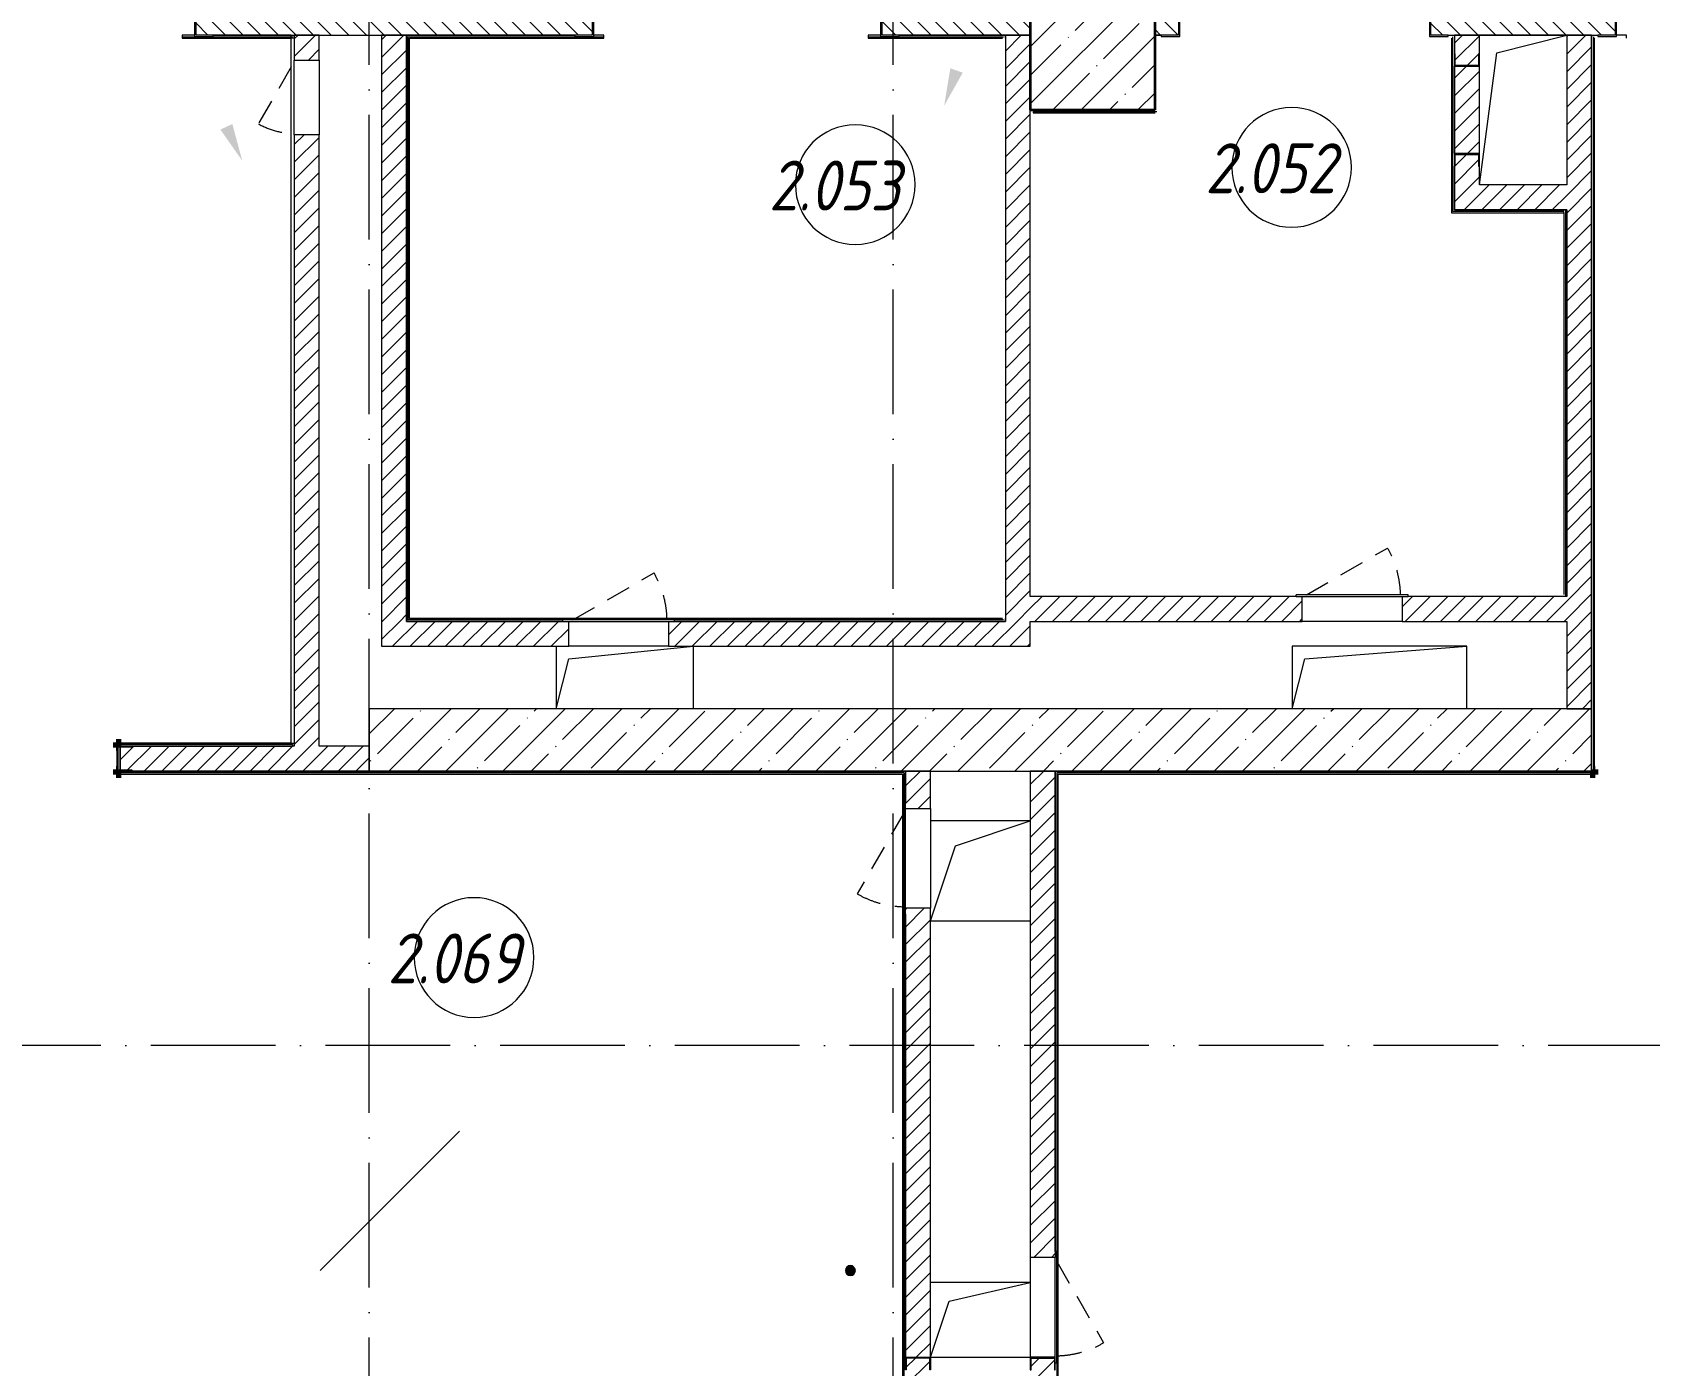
# Model space of a CAD drawing. Header units: millimetres. Extents: x -213536 to 1564669, y -45299 to 942238.
# Drawn here: x 214996 to 221478, y 215182 to 220526 of the extents above; entities that cross this region are included whole.
import ezdxf

# ---------------------------------------------------------------- set-up
doc = ezdxf.new("R2010")
doc.units = ezdxf.units.MM
doc.linetypes.add('200_ШТРИХ_ш1п0_6_', pattern=[160, 100, -60])
doc.linetypes.add('50_200_ШТРИХ_1Т_ш5_п1_п1_', pattern=[700, 500, -100, 0, -100])
for name, color, linetype, lineweight in [('0-1', 7, 'Continuous', 5), ('0-2', 7, 'Continuous', 9), ('Линии-2', 7, 'Continuous', 5), ('Марки помещений', 7, 'Continuous', 9), ('Несущие колонны', 7, 'Continuous', 9), ('Несущие колонны-1', 7, 'Continuous', 35), ('Обобщенные модели', 7, 'Continuous', 9), ('Общие ребра', 7, 'Continuous', 9), ('Окна', 7, 'Continuous', 9), ('Оси-2', 7, '50_200_ШТРИХ_1Т_ш5_п1_п1_', 9), ('Открывание в плане-2', 7, '200_ШТРИХ_ш1п0_6_', 9), ('Стены', 7, 'Continuous', 9), ('Стены-1', 7, 'Continuous', 13), ('Текстовые примечания', 7, 'Continuous', 9), ('Штриховка разреза-1', 7, 'Continuous', 9)]:
    doc.layers.add(name, color=color, linetype=linetype, lineweight=lineweight)
doc.layers.add('Обобщенные модели-2', color=3, linetype='Continuous', lineweight=90, true_color=0x00ff00)
doc.layers.add('Элементы узлов-1', color=7, linetype='Continuous', lineweight=9, true_color=0x3b3b3b)
doc.layers.get('0-2').off()
doc.styles.add('ISOCPEUR_I_2', font='isocpeui.ttf', dxfattribs={"width": 0.85, "height": 2.3})
pattern_1 = [(135, (0, 0), (-35.35534, -35.35534), [])]
pattern_2 = [(45, (0, 0), (-35.35534, 35.35534), [])]

# ---------------------------------------------------------------- blocks, each defined once
blk = doc.blocks.new('BSC_Колонна _Прямоугольная - 500х500-V64-АИ2_02_План отделки стен 2-го этажа _Часть 2_')
at = {"layer": 'Несущие колонны'}
h = blk.add_hatch(dxfattribs=at)
h.set_pattern_fill('FP_72', color=256, style=0, pattern_type=2)
h.set_pattern_definition([(45, (-13000, -7650), (-114.0493, 114.0493), []), (45, (-12885.95, -7650), (-114.0493, 114.0493), [201.612, -40.322, 3.353, -36.97])])
h.paths.add_polyline_path([(-250, -250), (250, -250), (250, 250), (-250, 250)], flags=0)
at = {"layer": 'Несущие колонны-1'}
for p, q in [((250, 250), (-250, 250)), ((-250, 250), (-250, -250)), ((250, -250), (250, 250)), ((-250, -250), (250, -250))]:
    blk.add_line(p, q, dxfattribs=at)
blk = doc.blocks.new('Фахверк_СКБ_Уголок - 200_3960_зеркало-28268689-АИ2_02_План отделки стен 2-го этажа _Часть 2_')
at = {"layer": 'Обобщенные модели'}
for p, q in [((200, 156), (125, 156)), ((125, 156), (125, 81)), ((131, 81), (131, 150)), ((131, 150), (200, 150)), ((200, 150), (200, 156)), ((125, 81), (131, 81)), ((131, 19), (125, 19)), ((125, 19), (125, -56)), ((131, -50), (131, 19)), ((125, -56), (200, -56)), ((200, -50), (131, -50)), ((200, -56), (200, -50))]:
    blk.add_line(p, q, dxfattribs=at)
blk = doc.blocks.new('154_Стойка_СКБ_Уголок - СМ-2180_200-28268025-АИ2_02_План отделки стен 2-го этажа _Часть 2_')
at = {"layer": 'Обобщенные модели'}
for p, q in [((125, 156), (125, 81)), ((200, 156), (125, 156)), ((131, 81), (131, 150)), ((131, 150), (200, 150)), ((200, 150), (200, 156)), ((125, 81), (131, 81)), ((131, 19), (125, 19)), ((125, 19), (125, -56)), ((131, -50), (131, 19)), ((125, -56), (200, -56)), ((200, -50), (131, -50)), ((200, -56), (200, -50))]:
    blk.add_line(p, q, dxfattribs=at)
blk = doc.blocks.new('АР_Перемычка - АР_Перемычка-28418962-АИ2_02_План отделки стен 2-го этажа _Часть 2_')
at = {"layer": 'Обобщенные модели'}
blk.add_line((-250, -100), (-243, -100), dxfattribs=at)
blk = doc.blocks.new('154_Фахверк_СКБ_Швеллер - Тип_100_3960-28331862-АИ2_02_План отделки стен 2-го этажа _Часть 2_')
at = {"layer": 'Обобщенные модели'}
for p, q in [((175, 50), (125, 50)), ((125, 50), (125, -50)), ((128, 47), (175, 47)), ((128, -47), (128, 47)), ((175, 47), (175, 50)), ((125, -50), (175, -50)), ((175, -47), (128, -47)), ((175, -50), (175, -47))]:
    blk.add_line(p, q, dxfattribs=at)
blk = doc.blocks.new('154_Фахверк_СКБ_Швеллер - Тип_100_3960-28333271-АИ2_02_План отделки стен 2-го этажа _Часть 2_')
at = {"layer": 'Обобщенные модели'}
for p, q in [((125, 50), (175, 50)), ((125, -50), (125, 50)), ((128, 47), (128, -47)), ((175, 47), (128, 47)), ((175, 50), (175, 47)), ((175, -50), (125, -50)), ((128, -47), (175, -47)), ((175, -47), (175, -50))]:
    blk.add_line(p, q, dxfattribs=at)
blk = doc.blocks.new('AR_Отверстие Ниша - Лючок-32405868-АИ2_02_План отделки стен 2-го этажа _Часть 2_')
at = {"layer": 'Окна'}
for p, q in [((200, 50), (-200, 50)), ((200, -50), (200, 50)), ((-200, -50), (200, -50))]:
    blk.add_line(p, q, dxfattribs=at)
blk = doc.blocks.new('Л_Общий_Лючок - Лючок-29677405-АИ2_02_План отделки стен 2-го этажа _Часть 2_')
at = {"layer": 'Окна'}
for p, q in [((424, 6), (-24, 6)), ((-24, 6), (-24, 0)), ((-24, 0), (0, 0)), ((424, 6), (424, 0))]:
    blk.add_line(p, q, dxfattribs=at)
at = {"layer": 'Открывание в плане-2'}
blk.add_line((16.4, 6), (342, 194), dxfattribs=at)
blk.add_arc((6, 0), 388, 0.89053, 30, dxfattribs=at)
blk = doc.blocks.new('AR_Отверстие Ниша - Лючок-32403372-АИ2_02_План отделки стен 2-го этажа _Часть 2_')
at = {"layer": 'Окна'}
for p, q in [((-200, 50), (200, 50)), ((-200, -50), (-200, 50)), ((200, 50), (200, -50)), ((200, -50), (-200, -50))]:
    blk.add_line(p, q, dxfattribs=at)
blk = doc.blocks.new('Л_Общий_Лючок - Лючок-29759355-АИ2_02_План отделки стен 2-го этажа _Часть 2_')
at = {"layer": 'Окна'}
for p, q in [((-24, 0), (-24, -6)), ((0, 0), (-24, 0)), ((424, 0), (400, 0)), ((424, 0), (424, -6)), ((-24, -6), (424, -6))]:
    blk.add_line(p, q, dxfattribs=at)
at = {"layer": 'Открывание в плане-2'}
blk.add_line((383.6, -6), (58, -194), dxfattribs=at)
blk.add_arc((394, 0), 388, 180.89053, 210, dxfattribs=at)
blk = doc.blocks.new('AR_Отверстие Ниша - Лючок-32405898-АИ2_02_План отделки стен 2-го этажа _Часть 2_')
at = {"layer": 'Окна'}
for p, q in [((-200, 50), (200, 50)), ((-200, -50), (-200, 50)), ((200, 50), (200, -50)), ((200, -50), (-200, -50))]:
    blk.add_line(p, q, dxfattribs=at)
blk = doc.blocks.new('Л_Общий_Лючок - Лючок-V188-АИ2_02_План отделки стен 2-го этажа _Часть 2_')
at = {"layer": 'Окна'}
for p, q in [((-24, 0), (-24, -6)), ((0, 0), (-24, 0)), ((424, 0), (400, 0)), ((424, 0), (424, -6)), ((-24, -6), (424, -6))]:
    blk.add_line(p, q, dxfattribs=at)
at = {"layer": 'Открывание в плане-2'}
blk.add_line((16.4, -6), (342, -194), dxfattribs=at)
blk.add_arc((6, 0), 388, 330, 359.10947, dxfattribs=at)
blk = doc.blocks.new('AR_Отверстие Ниша - Лючок-32404312-АИ2_02_План отделки стен 2-го этажа _Часть 2_')
at = {"layer": 'Окна'}
for p, q in [((-150, 50), (150, 50)), ((-150, -50), (-150, 50)), ((150, 50), (150, -50)), ((150, -50), (-150, -50))]:
    blk.add_line(p, q, dxfattribs=at)
blk = doc.blocks.new('Л_Общий_Лючок - Лючок-29683929-АИ2_02_План отделки стен 2-го этажа _Часть 2_')
at = {"layer": 'Открывание в плане-2'}
blk.add_line((26.8, -12), (255.4, -144), dxfattribs=at)
blk.add_arc((6, 0), 288, 330, 357.60051, dxfattribs=at)
blk = doc.blocks.new('AR_Отверстие прямоугольное _в плите_ - AR_Отверстие прямоугольное _в плите_-30459209-АИ2_02_План отделки стен 2-го этажа _Часть 2_')
at = {"layer": 'Обобщенные модели'}
for p, q in [((-275, 125), (-275, -125)), ((-275, -125), (-225, 75)), ((-225, 75), (275, 125)), ((275, -125), (275, 125))]:
    blk.add_line(p, q, dxfattribs=at)
blk = doc.blocks.new('AR_Отверстие прямоугольное _в плите_ - AR_Отверстие прямоугольное _в плите_-30459221-АИ2_02_План отделки стен 2-го этажа _Часть 2_')
at = {"layer": 'Обобщенные модели'}
for p, q in [((350, 125), (-350, 125)), ((-350, 125), (-350, -125)), ((-350, -125), (-300, 75)), ((-300, 75), (350, 125)), ((350, -125), (350, 125))]:
    blk.add_line(p, q, dxfattribs=at)
blk = doc.blocks.new('AR_Отверстие прямоугольное _в плите_ - AR_Отверстие прямоугольное _в плите_-30459211-АИ2_02_План отделки стен 2-го этажа _Часть 2_')
at = {"layer": 'Обобщенные модели'}
for p, q in [((200, 200), (-200, 200)), ((-100, 100), (200, 200)), ((-200, -200), (-100, 100)), ((-200, -200), (200, -200))]:
    blk.add_line(p, q, dxfattribs=at)
blk = doc.blocks.new('AR_Отверстие прямоугольное _в плите_ - AR_Отверстие прямоугольное _в плите_-30459214-АИ2_02_План отделки стен 2-го этажа _Часть 2_')
at = {"layer": 'Обобщенные модели'}
for p, q in [((200, 150), (-200, 150)), ((-125, 75), (200, 150)), ((-200, -150), (-125, 75)), ((-200, -150), (200, -150))]:
    blk.add_line(p, q, dxfattribs=at)
blk = doc.blocks.new('AR_Отверстие прямоугольное _в плите_ - AR_Отверстие прямоугольное _в плите_-30552533-АИ2_02_План отделки стен 2-го этажа _Часть 2_')
at = {"layer": 'Обобщенные модели'}
for p, q in [((175, 300), (-175, 300)), ((-105, 230), (175, 300)), ((-174.9, -299.3), (-105, 230))]:
    blk.add_line(p, q, dxfattribs=at)
blk = doc.blocks.new('154_Фахверк_СКБ_Швеллер - Тип_100_3960_зеркало-29769493-АИ2_02_План отделки стен 2-го этажа _Часть 2_')
at = {"layer": 'Обобщенные модели'}
for p, q in [((175, 50), (125, 50)), ((125, 50), (125, -50)), ((128, 47), (175, 47)), ((128, -47), (128, 47)), ((175, 47), (175, 50)), ((125, -50), (175, -50)), ((175, -47), (128, -47)), ((175, -50), (175, -47))]:
    blk.add_line(p, q, dxfattribs=at)
blk = doc.blocks.new('0125-Р-ОО-Ш2-АР-о_23_10_2024_rvt-1-АИ2_02_План отделки стен 2-го этажа _Часть 2_')
at = {"layer": 'Штриховка разреза-1'}
h = blk.add_hatch(dxfattribs=at)
h.set_pattern_fill('FP_2', color=256, style=0, pattern_type=2)
h.set_pattern_definition(pattern_1)
h.paths.add_polyline_path([(12750, 7700), (12750, 7900), (12156, 7900), (12156, 7831), (12150, 7831), (12150, 7769), (12156, 7769), (12156, 7700), (12731.1, 7700)], flags=0)
h.paths.add_polyline_path([(9406, 7700), (10994, 7700.7), (10994, 7769), (11000, 7769), (11000, 7831), (10994, 7831), (10994, 7900), (9406, 7899.2), (9406, 7831), (9400, 7831), (9400, 7769), (9406, 7769), (9406, 7740)], flags=0)
h.paths.add_polyline_path([(8175, 7700), (8244, 7700), (8244, 7769), (8250, 7769), (8250, 7831), (8244, 7831), (8244, 7900), (8150, 7900), (8150, 7700)], flags=0)
h = blk.add_hatch(dxfattribs=at)
h.set_pattern_fill('FP_2', color=256, style=0, pattern_type=2)
h.set_pattern_definition(pattern_1)
h.paths.add_polyline_path([(16459.1, 7700), (16750, 7700), (16750, 7900), (16256, 7900), (16256, 7831), (16250, 7831), (16250, 7769), (16256, 7769), (16256, 7700), (16325, 7700)], flags=0)
h.paths.add_polyline_path([(15025, 7700), (15094, 7700), (15094, 7769), (15100, 7769), (15100, 7831), (15094, 7831), (15094, 7900), (14356, 7900), (14356, 7831), (14350, 7831), (14350, 7769), (14356, 7769), (14356, 7700), (14595.1, 7700)], flags=0)
h.paths.add_polyline_path([(13275, 7700), (13344, 7700), (13344, 7769), (13350, 7769), (13350, 7831), (13344, 7831), (13344, 7900), (13250, 7900), (13250, 7700)], flags=0)
h = blk.add_hatch(dxfattribs=at)
h.set_pattern_fill('FP_92', color=256, style=0, pattern_type=2)
h.set_pattern_definition(pattern_2)
h.paths.add_polyline_path([(9900, 4850), (9900, 7300), (9800, 7300), (9800, 4850)], flags=0)
h.paths.add_polyline_path([(9800, 7600), (9900, 7600), (9900, 7700), (9800, 7700), (9800, 7688)], flags=0)
h = blk.add_hatch(dxfattribs=at)
h.set_pattern_fill('FP_92', color=256, style=0, pattern_type=2)
h.set_pattern_definition(pattern_2)
h.paths.add_polyline_path([(10150, 5350), (10250, 5350), (10250, 7700), (10150, 7700), (10150, 6037.1)], flags=0)
h = blk.add_hatch(dxfattribs=at)
h.set_pattern_fill('FP_92', color=256, style=0, pattern_type=2)
h.set_pattern_definition(pattern_2)
h.paths.add_polyline_path([(12750, 5350), (12750, 7700), (12650, 7700), (12650, 5350), (12731.1, 5350)], flags=0)
h = blk.add_hatch(dxfattribs=at)
h.set_pattern_fill('FP_92', color=256, style=0, pattern_type=2)
h.set_pattern_definition(pattern_2)
h.paths.add_polyline_path([(14550, 7000), (14550, 7175), (14547, 7175), (14547, 7222), (14453, 7222), (14453, 7175), (14450, 7175), (14450, 7000)], flags=0)
h.paths.add_polyline_path([(14450, 7225), (14550, 7225), (14550, 7575), (14450, 7575)], flags=0)
h.paths.add_polyline_path([(14453, 7578), (14547, 7578), (14547, 7625), (14550, 7625), (14550, 7700), (14450, 7700), (14450, 7625), (14453, 7625)], flags=0)
h = blk.add_hatch(dxfattribs=at)
h.set_pattern_fill('FP_92', color=256, style=0, pattern_type=2)
h.set_pattern_definition(pattern_2)
h.paths.add_polyline_path([(15000, 5000), (15000, 7700), (14900, 7700), (14900, 5000)], flags=0)
h = blk.add_hatch(dxfattribs=at)
h.set_pattern_fill('FP_92', color=256, style=0, pattern_type=2)
h.set_pattern_definition(pattern_2)
h.paths.add_polyline_path([(14900, 7000), (14900, 7100), (14550, 7100), (14550, 7000), (14595.1, 7000)], flags=0)
h = blk.add_hatch(dxfattribs=at)
h.set_pattern_fill('FP_92', color=256, style=0, pattern_type=2)
h.set_pattern_definition(pattern_2)
h.paths.add_polyline_path([(14900, 5350), (14900, 5450), (14240, 5449), (14240, 5350), (14595.1, 5350)], flags=0)
h.paths.add_polyline_path([(13840, 5350), (13840, 5450), (12750, 5450), (12750, 5350)], flags=0)
h = blk.add_hatch(dxfattribs=at)
h.set_pattern_fill('FP_92', color=256, style=0, pattern_type=2)
h.set_pattern_definition(pattern_2)
h.paths.add_polyline_path([(12750, 5250), (12750, 5350), (11300, 5349), (11300, 5250), (12731.1, 5250)], flags=0)
h.paths.add_polyline_path([(10867.2, 5250), (10900, 5250), (10900, 5350), (10150, 5350), (10150, 5250)], flags=0)
h = blk.add_hatch(dxfattribs=at)
h.set_pattern_fill('FP_1', color=256, style=0, pattern_type=2)
h.set_pattern_definition([(45, (0, 0), (-114.0493, 114.0493), []), (45, (114.05, 0), (-114.0493, 114.0493), [201.612, -40.322, 3.353, -36.97])])
h.paths.add_polyline_path([(15000, 4750), (15000, 5000), (10100, 5000), (10100, 4750), (14595.1, 4750)], flags=0)
h = blk.add_hatch(dxfattribs=at)
h.set_pattern_fill('FP_92', color=256, style=0, pattern_type=2)
h.set_pattern_definition(pattern_2)
h.paths.add_polyline_path([(10100, 4750), (10100, 4850), (9150, 4850), (9150, 4847), (9103, 4847), (9103, 4753), (9150, 4753), (9150, 4750), (9935.2, 4750)], flags=0)
h = blk.add_hatch(dxfattribs=at)
h.set_pattern_fill('FP_92', color=256, style=0, pattern_type=2)
h.set_pattern_definition(pattern_2)
h.paths.add_polyline_path([(12250, 150), (12350, 150), (12350, 400), (12250, 400), (12250, 376)], flags=0)
h.paths.add_polyline_path([(12265.1, 800), (12350, 800), (12350, 2350), (12347, 2350), (12347, 2397), (12253, 2397), (12253, 2350), (12250, 2350), (12251, 800)], flags=0)
h.paths.add_polyline_path([(12347, 2400), (12350, 2400), (12350, 4200), (12250, 4200), (12250, 2400), (12297.1, 2400)], flags=0)
h.paths.add_polyline_path([(12350, 4600), (12350, 4750), (12250, 4750), (12251, 4600), (12274, 4600)], flags=0)
h = blk.add_hatch(dxfattribs=at)
h.set_pattern_fill('FP_92', color=256, style=0, pattern_type=2)
h.set_pattern_definition(pattern_2)
h.paths.add_polyline_path([(12750, 400), (12850, 400), (12850, 2350), (12847, 2350), (12847, 2397), (12753, 2397), (12753, 2350), (12750, 2350), (12750, 492.9)], flags=0)
h.paths.add_polyline_path([(12750, 2800), (12850, 2800), (12850, 4750), (12750, 4750), (12750, 2803)], flags=0)
at = {"layer": 'Стены-1'}
for p, q in [((9475, 7700), (10925, 7700)), ((9900, 7700), (9800, 7700)), ((9800, 7700), (9800, 7688)), ((9900, 7600), (9900, 7700)), ((10250, 7700), (10150, 7700)), ((10150, 7700), (10150, 5350)), ((10250, 5350), (10250, 7700)), ((12225, 7700), (12750, 7700)), ((12750, 7700), (12650, 7700)), ((12650, 7700), (12650, 5350)), ((13250, 7700), (13275, 7700)), ((14425, 7700), (15025, 7700)), ((14550, 7700), (14450, 7700)), ((14450, 7700), (14450, 7625)), ((14550, 7625), (14550, 7700)), ((15000, 7700), (14900, 7700)), ((14900, 7700), (14900, 7100)), ((15000, 5000), (15000, 7700)), ((14450, 7575), (14450, 7225)), ((14550, 7225), (14550, 7575)), ((12750, 5450), (12750, 7400)), ((9900, 4850), (9900, 7300)), ((14450, 7175), (14450, 7000)), ((14550, 7100), (14550, 7175)), ((14900, 7100), (14550, 7100)), ((14450, 7000), (14550, 7000)), ((14550, 7000), (14900, 7000)), ((14900, 7000), (14900, 5450)), ((13816, 5450), (12750, 5450)), ((14900, 5450), (14264, 5450)), ((10150, 5350), (10150, 5250)), ((10876, 5350), (10250, 5350)), ((12650, 5350), (11324, 5350)), ((12750, 5250), (12750, 5350)), ((12750, 5350), (13840, 5350)), ((14240, 5350), (14900, 5350)), ((14900, 5350), (14900, 5000)), ((10150, 5250), (10900, 5250)), ((11300, 5250), (12750, 5250)), ((15000, 5000), (10100, 5000)), ((10100, 5000), (10100, 4750)), ((14900, 5000), (15000, 5000)), ((15000, 4750), (15000, 5000)), ((9800, 4862), (9800, 4850)), ((9800, 4850), (9150, 4850)), ((10100, 4850), (9900, 4850)), ((10100, 4750), (10100, 4850)), ((9150, 4750), (10100, 4750)), ((10100, 4750), (15000, 4750)), ((12350, 4750), (12250, 4750)), ((12250, 4750), (12250, 4624)), ((12350, 4600), (12350, 4750)), ((12850, 4750), (12750, 4750)), ((12750, 4750), (12750, 2800)), ((12850, 2824), (12850, 4750)), ((12250, 4176), (12250, 2400)), ((12350, 2400), (12350, 4200))]:
    blk.add_line(p, q, dxfattribs=at)
at = {"layer": '0-2'}
for name, p in [('154_Стойка_СКБ_Уголок - СМ-2180_200-28268025-АИ2_02_План отделки стен 2-го этажа _Часть 2_', (9275, 7750)), ('154_Стойка_СКБ_Уголок - СМ-2180_200-28268025-АИ2_02_План отделки стен 2-го этажа _Часть 2_', (12025, 7750)), ('BSC_Колонна _Прямоугольная - 500х500-V64-АИ2_02_План отделки стен 2-го этажа _Часть 2_', (13000, 7650)), ('154_Стойка_СКБ_Уголок - СМ-2180_200-28268025-АИ2_02_План отделки стен 2-го этажа _Часть 2_', (14225, 7750)), ('AR_Отверстие прямоугольное _в плите_ - AR_Отверстие прямоугольное _в плите_-30552533-АИ2_02_План отделки стен 2-го этажа _Часть 2_', (14725, 7399.3)), ('АР_Перемычка - АР_Перемычка-28418962-АИ2_02_План отделки стен 2-го этажа _Часть 2_', (15100, 7800)), ('AR_Отверстие Ниша - Лючок-32403372-АИ2_02_План отделки стен 2-го этажа _Часть 2_', (14040, 5400)), ('AR_Отверстие Ниша - Лючок-32403372-АИ2_02_План отделки стен 2-го этажа _Часть 2_', (11100, 5300)), ('AR_Отверстие прямоугольное _в плите_ - AR_Отверстие прямоугольное _в плите_-30459209-АИ2_02_План отделки стен 2-го этажа _Часть 2_', (11125, 5125)), ('AR_Отверстие прямоугольное _в плите_ - AR_Отверстие прямоугольное _в плите_-30459221-АИ2_02_План отделки стен 2-го этажа _Часть 2_', (14150, 5125)), ('154_Фахверк_СКБ_Швеллер - Тип_100_3960-28331862-АИ2_02_План отделки стен 2-го этажа _Часть 2_', (8975, 4800)), ('AR_Отверстие прямоугольное _в плите_ - AR_Отверстие прямоугольное _в плите_-30459211-АИ2_02_План отделки стен 2-го этажа _Часть 2_', (12550, 4350)), ('AR_Отверстие прямоугольное _в плите_ - AR_Отверстие прямоугольное _в плите_-30459214-АИ2_02_План отделки стен 2-го этажа _Часть 2_', (12550, 2550))]:
    blk.add_blockref(name, p, dxfattribs=at)
for name, p, rotation in [('154_Стойка_СКБ_Уголок - СМ-2180_200-28268025-АИ2_02_План отделки стен 2-го этажа _Часть 2_', (11125, 7850), 180), ('Фахверк_СКБ_Уголок - 200_3960_зеркало-28268689-АИ2_02_План отделки стен 2-го этажа _Часть 2_', (13475, 7850), 180), ('154_Стойка_СКБ_Уголок - СМ-2180_200-28268025-АИ2_02_План отделки стен 2-го этажа _Часть 2_', (15225, 7850), 180), ('AR_Отверстие Ниша - Лючок-32404312-АИ2_02_План отделки стен 2-го этажа _Часть 2_', (9850, 7450), 89.9999999999997), ('154_Фахверк_СКБ_Швеллер - Тип_100_3960_зеркало-29769493-АИ2_02_План отделки стен 2-го этажа _Часть 2_', (14500, 7450), 90), ('Л_Общий_Лючок - Лючок-29683929-АИ2_02_План отделки стен 2-го этажа _Часть 2_', (9800, 7600), 269.9999999999997), ('154_Фахверк_СКБ_Швеллер - Тип_100_3960_зеркало-29769493-АИ2_02_План отделки стен 2-го этажа _Часть 2_', (14500, 7350), 270), ('Л_Общий_Лючок - Лючок-29759355-АИ2_02_План отделки стен 2-го этажа _Часть 2_', (14240, 5450), 180), ('Л_Общий_Лючок - Лючок-29759355-АИ2_02_План отделки стен 2-го этажа _Часть 2_', (11300, 5350), 180), ('Л_Общий_Лючок - Лючок-V188-АИ2_02_План отделки стен 2-го этажа _Часть 2_', (12250, 4600), 269.9999999999997), ('AR_Отверстие Ниша - Лючок-32405898-АИ2_02_План отделки стен 2-го этажа _Часть 2_', (12300, 4400), 89.9999999999997), ('AR_Отверстие Ниша - Лючок-32405868-АИ2_02_План отделки стен 2-го этажа _Часть 2_', (12800, 2600), 89.9999999999997), ('Л_Общий_Лючок - Лючок-29677405-АИ2_02_План отделки стен 2-го этажа _Часть 2_', (12850, 2800), 269.9999999999996), ('154_Фахверк_СКБ_Швеллер - Тип_100_3960-28333271-АИ2_02_План отделки стен 2-го этажа _Часть 2_', (12300, 2525), 269.9999999999997), ('154_Фахверк_СКБ_Швеллер - Тип_100_3960-28331862-АИ2_02_План отделки стен 2-го этажа _Часть 2_', (12800, 2525), 269.9999999999997)]:
    blk.add_blockref(name, p, dxfattribs=dict(at, rotation=rotation))
blk = doc.blocks.new('101_Уголок настенный вертикальный_Металл-ПМЮ-02_ - Металл-ПО-97-02_мерседес-20888985-АИ2_02_План отделки стен 2-го этажа _Часть 2_')
at = {"layer": 'Обобщенные модели-2'}
for p, q in [((145, 8), (125, 8)), ((125, 8), (125, -12)), ((127, -12), (127, 6)), ((127, 6), (145, 6)), ((145, 6), (145, 8)), ((125, -12), (127, -12))]:
    blk.add_line(p, q, dxfattribs=at)
blk = doc.blocks.new('AI_Марка_Помещение_х1__Общий_E___ISO-2_1K_ - Номер-16210215-АИ2_02_План отделки стен 2-го этажа _Часть 2_')
at = {"layer": 'Марки помещений'}
for start, end in [(360, 180), (180, 360)]:
    blk.add_arc((0.039, 0.312), 2.4, start, end, dxfattribs=at)
blk = doc.blocks.new('Оси1')
at = {"layer": 'Оси-2'}
for p, q in [((216345.6, 210594.5), (216345.6, 264395.4)), ((218445.6, 210594.5), (218445.6, 264395.4)), ((311183.9, 216465.2), (203926.8, 216465.2))]:
    blk.add_line(p, q, dxfattribs=at)

msp = doc.modelspace()

# ---------------------------------------------------------------- hatches: boundary and pattern name
at = {"layer": 'Текстовые примечания'}
for points in [[(218650.3, 220231.9), (218724.9, 220364.7), (218675, 220382.2)], [(215836.9, 220011.7), (215797.3, 220158.8), (215749.4, 220136.4)]]:
    msp.add_hatch(color=256, dxfattribs=at).paths.add_polyline_path(points, flags=0)
at = {"layer": 'Элементы узлов-1'}
msp.add_hatch(color=256, dxfattribs=at).paths.add_polyline_path([(218274.5, 215542.8), (218279.7, 215543.5), (218284.5, 215545.5), (218288.7, 215548.7), (218291.8, 215552.8), (218293.8, 215557.7), (218294.5, 215562.8), (218293.8, 215568), (218291.8, 215572.8), (218288.7, 215577), (218284.5, 215580.2), (218277.7, 215582.4), (218274.5, 215582.8), (218269.3, 215582.2), (218264.5, 215580.2), (218260.4, 215577), (218257.2, 215572.8), (218255.2, 215568), (218254.5, 215562.8), (218255.2, 215557.7), (218257.2, 215552.8), (218260.4, 215548.7), (218264.5, 215545.5), (218269.3, 215543.5)], flags=0)

# ---------------------------------------------------------------- linework, layer by layer
at = {"layer": 'Линии-2'}
msp.add_line((216707.6, 216121.5), (216148.9, 215562.8), dxfattribs=at)
for start, end in [(90, 270), (270, 90)]:
    msp.add_arc((218274.5, 215562.8), 20, start, end, dxfattribs=at)
at = {"layer": 'Общие ребра'}
for p, q in [((215595.6, 220508.2), (216038.6, 220508.2)), ((216038.6, 220509.2), (216038.6, 220508.2)), ((216495.6, 220508.2), (217285.6, 220508.2)), ((216502.6, 218172.2), (216502.6, 220508.2)), ((218345.6, 220508.2), (218888.6, 220508.2)), ((220688.6, 219808.2), (220688.6, 220508.2)), ((221252.6, 220508.2), (221252.6, 217558.2)), ((219502.6, 220208.2), (219007.6, 220208.2)), ((219007.6, 220208.2), (219007.6, 220203.2)), ((221133.6, 219808.2), (220688.6, 219808.2)), ((221133.6, 219803.2), (221133.6, 219808.2)), ((221140.6, 219815.2), (221140.6, 218265.2)), ((221133.6, 218277.2), (221133.6, 218272.2)), ((216495.6, 218172.2), (218888.6, 218172.2)), ((216038.6, 217672.2), (215338.6, 217672.2)), ((215338.6, 217672.2), (215338.6, 217558.2)), ((216038.6, 217672.2), (216038.6, 217665.2)), ((218488.6, 217558.2), (215338.6, 217558.2)), ((218488.6, 217558.2), (218488.6, 212972.2)), ((219102.6, 217558.2), (219102.6, 213222.2)), ((221252.6, 217558.2), (219102.6, 217558.2))]:
    msp.add_line(p, q, dxfattribs=at)
at = {"layer": 'Стены'}
for p, q in [((216033.6, 217677.2), (216033.6, 220503.2)), ((216045.6, 220503.2), (216033.6, 220503.2)), ((216045.6, 220503.2), (216045.6, 220415.2)), ((216045.6, 220115.2), (216045.6, 217677.2)), ((216033.6, 217677.2), (216045.6, 217677.2))]:
    msp.add_line(p, q, dxfattribs=at)
at = {"layer": 'Стены-1'}
for p, q in [((215645.6, 220515.2), (215595.6, 220515.2)), ((215595.6, 220515.2), (215595.6, 220503.2)), ((215595.6, 220503.2), (216033.6, 220503.2)), ((216033.6, 220515.2), (215720.6, 220515.2)), ((216033.6, 220509.2), (216033.6, 220515.2)), ((217170.6, 220515.2), (216495.6, 220515.2)), ((216495.6, 220515.2), (216495.6, 218165.2)), ((216507.6, 220503.2), (217285.6, 220503.2)), ((216507.6, 218177.2), (216507.6, 220503.2)), ((217285.6, 220515.2), (217245.6, 220515.2)), ((217285.6, 220503.2), (217285.6, 220515.2)), ((218395.6, 220515.2), (218345.6, 220515.2)), ((218345.6, 220515.2), (218345.6, 220503.2)), ((218345.6, 220503.2), (218883.6, 220503.2)), ((218895.6, 220515.2), (218470.6, 220515.2)), ((218895.6, 220503.2), (218895.6, 220515.2)), ((219520.6, 220515.2), (219495.6, 220515.2)), ((220683.6, 220503.2), (220683.6, 219803.2)), ((221245.6, 220515.2), (221245.6, 217565.2)), ((221257.6, 217553.2), (221257.6, 220503.2)), ((221385.6, 220515.2), (221345.6, 220515.2)), ((221385.6, 220503.2), (221385.6, 220515.2)), ((220695.6, 220040.2), (220695.6, 220390.2)), ((219007.6, 220203.2), (219495.6, 220203.2)), ((220695.6, 219815.2), (220695.6, 219990.2)), ((220683.6, 219803.2), (221133.6, 219803.2)), ((221145.6, 219815.2), (220695.6, 219815.2)), ((221133.6, 219803.2), (221133.6, 218277.2)), ((221145.6, 218277.2), (221145.6, 219815.2)), ((216495.6, 218165.2), (217121.6, 218165.2)), ((218883.6, 218177.2), (216507.6, 218177.2)), ((217569.6, 218165.2), (218895.6, 218165.2)), ((218895.6, 218165.2), (218895.6, 218177.2)), ((216033.6, 217677.2), (215333.6, 217677.2)), ((215333.6, 217677.2), (215333.6, 217553.2)), ((215395.6, 217665.2), (216033.6, 217665.2)), ((215333.6, 217553.2), (218483.6, 217553.2)), ((218495.6, 217565.2), (215395.6, 217565.2)), ((218483.6, 217553.2), (218483.6, 212977.2)), ((218495.6, 217439.2), (218495.6, 217565.2)), ((219095.6, 217565.2), (219095.6, 215639.2)), ((221245.6, 217565.2), (219095.6, 217565.2)), ((219107.6, 213227.2), (219107.6, 217553.2)), ((219107.6, 217553.2), (221257.6, 217553.2)), ((218495.6, 215215.2), (218495.6, 216991.2))]:
    msp.add_line(p, q, dxfattribs=at)

# ---------------------------------------------------------------- block references
at = {"color": 2, "lineweight": 30}
msp.add_blockref('Оси1', (0, 0), dxfattribs=at)
at = {"layer": '0-1'}
msp.add_blockref('0125-Р-ОО-Ш2-АР-о_23_10_2024_rvt-1-АИ2_02_План отделки стен 2-го этажа _Часть 2_', (206245.6, 212815.2), dxfattribs=at)
at = {"layer": 'Марки помещений', "xscale": 99.99999999999993, "yscale": 99.99999999999993, "zscale": 99.99999999999993}
for p in [(220039.3, 219953.7), (218290.1, 219884.5), (216762.2, 216786.4)]:
    msp.add_blockref('AI_Марка_Помещение_х1__Общий_E___ISO-2_1K_ - Номер-16210215-АИ2_02_План отделки стен 2-го этажа _Часть 2_', p, dxfattribs=at)
at = {"layer": 'Обобщенные модели-2'}
msp.add_blockref('101_Уголок настенный вертикальный_Металл-ПМЮ-02_ - Металл-ПО-97-02_мерседес-20888985-АИ2_02_План отделки стен 2-го этажа _Часть 2_', (215206.6, 217671.2), dxfattribs=at)
for p, rotation in [((215339.6, 217426.2), 89.99999999999945), ((221384.6, 217559.2), 180)]:
    msp.add_blockref('101_Уголок настенный вертикальный_Металл-ПМЮ-02_ - Металл-ПО-97-02_мерседес-20888985-АИ2_02_План отделки стен 2-го этажа _Часть 2_', p, dxfattribs=dict(at, rotation=rotation))

# ---------------------------------------------------------------- texts
at = {"layer": 'Марки помещений', "char_height": 200, "width": 785.654, "attachment_point": 1, "style": 'ISOCPEUR_I_2'}
for s, insert in [('2.052', (219696.7, 220081.5)), ('2.053', (217947.5, 220012.3)), ('2.069', (216419.6, 216914.2))]:
    msp.add_mtext(s, dxfattribs=dict(at, insert=insert))

doc.saveas('drawing.dxf')
